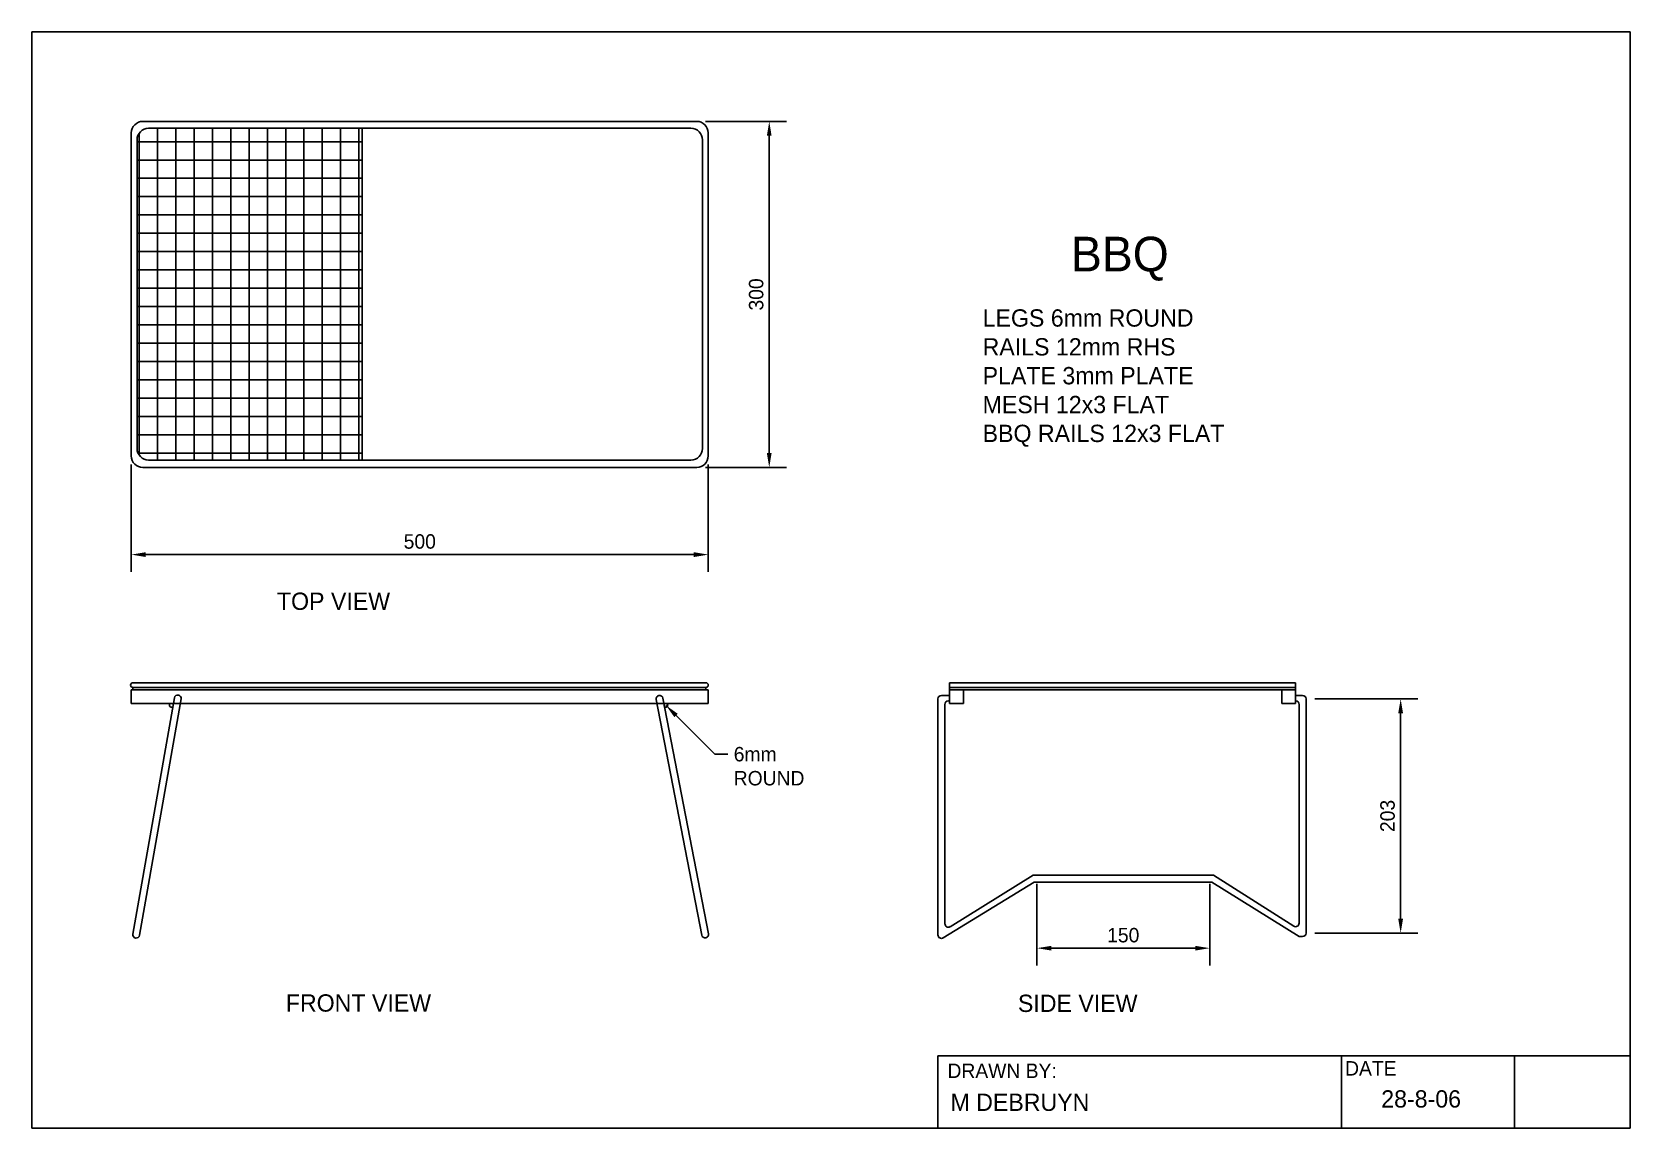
# Model space of a CAD drawing. Header units: millimetres. Extents: x 50 to 1435, y 50 to 1000.
import ezdxf
from ezdxf.enums import TextEntityAlignment as Align

# ---------------------------------------------------------------- set-up
doc = ezdxf.new("R2010")
doc.units = ezdxf.units.MM
doc.header["$LTSCALE"] = 5
for name, color, linetype in [('Border', 5, 'Continuous'), ('hatch', 6, 'Continuous'), ('Outline', 3, 'Continuous')]:
    doc.layers.add(name, color=color, linetype=linetype)
doc.dimstyles.new('ISO-25', dxfattribs={"dimscale": 5, "dimtxt": 2.5, "dimasz": 2.5, "dimexe": 3, "dimexo": 1.5, "dimgap": 1, "dimtad": 1, "dimdec": 0, "dimtxsty": 'Standard', "dimcen": 2.5, "dimdle": 2, "dimclrd": 1, "dimclre": 1, "dimclrt": 2, "dimadec": 0, "dimazin": 0, "dimtfac": 1, "dimtdec": 0, "dimtmove": 0, "dimatfit": 3, "dimfxl": 1, "dimarcsym": 0})

# ---------------------------------------------------------------- blocks, each defined once
blk = doc.blocks.new('a41to1')
at = {"layer": 'Border'}
for p, q in [((287, 200), (10, 200)), ((10, 200), (10, 10)), ((287, 200), (287, 10)), ((287, 22.5), (167, 22.5)), ((167, 22.5), (167, 10)), ((237, 22.5), (237, 10)), ((267, 22.5), (267, 10)), ((287, 10), (10, 10))]:
    blk.add_line(p, q, dxfattribs=at)
at = {"layer": 'Border', "color": 1}
for s, p in [('DRAWN BY:', (168.69, 18.67)), ('DATE', (237.61, 19.1))]:
    blk.add_text(s, height=2.5, dxfattribs=at).set_placement(p)
at = {"layer": 'Border', "color": 3}
blk.add_attdef('DRAWN_BY', (169.21, 12.97), '', height=3, dxfattribs=at)
blk.add_attdef('DATE', text='', height=3, dxfattribs=at).set_placement((250.79, 13.55), align=Align.CENTER)
blk = doc.blocks.new('*D3')
at = {"layer": 'Defpoints', "color": 0, "transparency": 16777216}
for p in [(626.1, 922.5), (689, 922.5), (626.1, 622.5)]:
    blk.add_point(p, dxfattribs=at)
at = {"layer": 'Outline', "color": 1, "lineweight": -2, "transparency": 16777216}
for p, q in [((633.6, 922.5), (704, 922.5)), ((689, 635), (689, 910)), ((633.6, 622.5), (704, 622.5))]:
    blk.add_line(p, q, dxfattribs=at)
at = {"layer": 'Outline', "color": 1, "transparency": 16777216}
for points in [[(686.9, 910), (691, 910), (689, 922.5)], [(686.9, 635), (691, 635), (689, 622.5)]]:
    blk.add_solid(points, dxfattribs=at)
at = {"layer": 'Outline', "color": 2, "transparency": 16777216, "insert": (677.7, 772.5), "char_height": 12.5, "attachment_point": 5, "rotation": 90}
blk.add_mtext('300', dxfattribs=at)
blk = doc.blocks.new('*D4')
at = {"layer": 'Defpoints', "color": 0, "transparency": 16777216}
for p in [(136.1, 632.5), (636.1, 632.5), (636.1, 547)]:
    blk.add_point(p, dxfattribs=at)
at = {"layer": 'Outline', "color": 1, "lineweight": -2, "transparency": 16777216}
for p, q in [((136.1, 625), (136.1, 532)), ((636.1, 625), (636.1, 532)), ((148.6, 547), (623.6, 547))]:
    blk.add_line(p, q, dxfattribs=at)
at = {"layer": 'Outline', "color": 1, "transparency": 16777216}
for points in [[(148.6, 549.1), (148.6, 544.9), (136.1, 547)], [(623.6, 549.1), (623.6, 544.9), (636.1, 547)]]:
    blk.add_solid(points, dxfattribs=at)
at = {"layer": 'Outline', "color": 2, "transparency": 16777216, "insert": (386.1, 558.3), "char_height": 12.5, "attachment_point": 5}
blk.add_mtext('500', dxfattribs=at)
blk = doc.blocks.new('*D5')
at = {"layer": 'Defpoints', "color": 0, "transparency": 16777216}
for p in [(921, 269.1), (1070.7, 269.1), (1070.7, 205.9)]:
    blk.add_point(p, dxfattribs=at)
at = {"layer": 'Outline', "color": 1, "lineweight": -2, "transparency": 16777216}
for p, q in [((921, 261.6), (921, 190.9)), ((1070.7, 261.6), (1070.7, 190.9)), ((933.5, 205.9), (1058.2, 205.9))]:
    blk.add_line(p, q, dxfattribs=at)
at = {"layer": 'Outline', "color": 1, "transparency": 16777216}
for points in [[(933.5, 207.9), (933.5, 203.8), (921, 205.9)], [(1058.2, 207.9), (1058.2, 203.8), (1070.7, 205.9)]]:
    blk.add_solid(points, dxfattribs=at)
at = {"layer": 'Outline', "color": 2, "transparency": 16777216, "insert": (995.8, 217.1), "char_height": 12.5, "attachment_point": 5}
blk.add_mtext('150', dxfattribs=at)
blk = doc.blocks.new('*D6')
at = {"layer": 'Defpoints', "color": 0, "transparency": 16777216}
for p in [(1154.2, 421.9), (1154.2, 219), (1236.2, 219)]:
    blk.add_point(p, dxfattribs=at)
at = {"layer": 'Outline', "color": 1, "lineweight": -2, "transparency": 16777216}
for p, q in [((1161.7, 421.9), (1251.2, 421.9)), ((1236.2, 409.4), (1236.2, 231.5)), ((1161.7, 219), (1251.2, 219))]:
    blk.add_line(p, q, dxfattribs=at)
at = {"layer": 'Outline', "color": 1, "transparency": 16777216}
for points in [[(1234.1, 409.4), (1238.3, 409.4), (1236.2, 421.9)], [(1234.1, 231.5), (1238.3, 231.5), (1236.2, 219)]]:
    blk.add_solid(points, dxfattribs=at)
at = {"layer": 'Outline', "color": 2, "transparency": 16777216, "insert": (1224.9, 320.5), "char_height": 12.5, "attachment_point": 5, "rotation": 90}
blk.add_mtext('203', dxfattribs=at)

msp = doc.modelspace()

# ---------------------------------------------------------------- hatches: boundary and pattern name
at = {"layer": 'hatch'}
h = msp.add_hatch(dxfattribs=at)
h.set_pattern_fill('NET', color=256, scale=5, style=0)
h.paths.add_polyline_path([(141.1, 639, 0.414214), (151.1, 629), (336.1, 629), (336.1, 916.5), (151.1, 916.5, 0.414214), (141.1, 906.5)])

# ---------------------------------------------------------------- linework, layer by layer
at = {"layer": 'Outline'}
for p, q in [((626.1, 922.5), (146.1, 922.5)), ((336.1, 916.5), (151.1, 916.5)), ((336.1, 916.5), (336.1, 629)), ((336.1, 916.5), (621.1, 916.5)), ((136.1, 912.5), (136.1, 632.5)), ((141.1, 906.5), (141.1, 639)), ((631.1, 906.5), (631.1, 639)), ((636.1, 632.5), (636.1, 912.5)), ((336.1, 629), (151.1, 629)), ((336.1, 629), (621.1, 629)), ((146.1, 622.5), (626.1, 622.5)), ((136.1, 417.9), (136.1, 429.9)), ((136.1, 429.9), (636.1, 429.9)), ((634.1, 435.9), (137.5, 435.9)), ((137.5, 431.9), (634.1, 431.9)), ((137.5, 431.9), (137.5, 429.9)), ((634.1, 431.9), (634.1, 429.9)), ((636.1, 429.9), (636.1, 417.9)), ((845.2, 435.9), (845.2, 417.9)), ((1145.2, 435.9), (845.2, 435.9)), ((845.2, 431.9), (1145.2, 431.9)), ((845.2, 429.9), (857.2, 429.9)), ((857.2, 429.9), (857.2, 417.9)), ((857.2, 429.9), (1133.2, 429.9)), ((1145.2, 429.9), (1133.2, 429.9)), ((1133.2, 417.9), (1133.2, 429.9)), ((1145.2, 417.9), (1145.2, 435.9)), ((636.1, 417.9), (136.1, 417.9)), ((173.5, 423), (137.4, 218.1)), ((179.3, 421.9), (143.2, 217.1)), ((171, 417.9), (177, 417.9)), ((630.5, 217.2), (591, 421.4)), ((636.3, 218.3), (596.8, 422.5)), ((835.2, 421.9), (835.2, 217.4)), ((838.2, 424.9), (845.2, 424.9)), ((841.2, 227.1), (841.2, 417.2)), ((844.2, 420.2), (844.9, 420.2)), ((845.2, 423.7), (845.2, 417.9)), ((845.2, 417.9), (857.2, 417.9)), ((1133.2, 417.9), (1145.2, 417.9)), ((1145.2, 424.9), (1151.2, 424.9)), ((1145.2, 420.2), (1145.2, 420.2)), ((1148.2, 227.5), (1148.2, 417.2)), ((1154.2, 421.9), (1154.2, 219)), ((845.8, 224.5), (917.8, 269.1)), ((1074.1, 269.1), (917.5, 269.1)), ((921, 269.1), (1070.7, 269.1)), ((1143.6, 225), (1074.1, 269.1)), ((1148.2, 269), (1148.2, 263)), ((918.6, 263), (839.8, 214.9)), ((1072.7, 263), (918.6, 263)), ((1148.2, 216), (1072.7, 263)), ((1151.2, 216), (1148.2, 216))]:
    msp.add_line(p, q, dxfattribs=at)
for centre in [(170.8, 416.4), (599.4, 416.4)]:
    msp.add_circle(centre, 1.62, dxfattribs=at)
for centre, radius, start, end in [((146.1, 912.5), 10, 90, 180), ((151.1, 906.5), 10, 90, 180), ((621.1, 906.5), 10, 0, 90), ((626.1, 912.5), 10, 0, 90), ((151.1, 639), 10, 180, 270), ((621.1, 639), 10, 270, 0), ((146.1, 632.5), 10, 180, 270), ((626.1, 632.5), 10, 270, 0), ((137.5, 433.9), 2, 90, 270), ((634.1, 433.9), 2, 270, 90), ((176.4, 422.4), 2.95, 350, 170), ((593.9, 422), 2.95, 10.9564, 190.9564), ((838.2, 421.9), 3, 90, 180), ((844.2, 417.2), 3, 90, 180), ((1145.2, 417.2), 3, 0, 90), ((1151.2, 421.9), 3, 0, 90), ((844.2, 227.1), 3, 180, 301.7681), ((1145.2, 227.5), 3, 237.5897, 0), ((140.3, 217.6), 2.95, 170, 350), ((633.4, 217.8), 2.95, 190.9564, 10.9564), ((838.2, 217.4), 3, 180, 301.4174), ((1151.2, 219), 3, 270, 360)]:
    msp.add_arc(centre, radius, start, end, dxfattribs=at)

# ---------------------------------------------------------------- block references
at = {"xscale": 5, "yscale": 5, "zscale": 5}
msp.add_blockref('a41to1', (0, 0), dxfattribs=at).add_auto_attribs({'DRAWN_BY': 'M DEBRUYN', 'DATE': '28-8-06'})

# ---------------------------------------------------------------- texts
at = {"layer": 'Outline', "attachment_point": 1}
for s, insert, char_height, width in [('BBQ', (950.5, 822.5), 30, 256), ('LEGS 6mm ROUND\\PRAILS 12mm RHS\\PPLATE 3mm PLATE\\PMESH 12x3 FLAT\\PBBQ RAILS 12x3 FLAT', (873.9, 759.6), 15, 437), ('TOP VIEW', (262.3, 514.1), 15, 256), ('FRONT VIEW', (270, 165.9), 15, 256.411), ('SIDE VIEW', (904.5, 165.6), 15, 256)]:
    msp.add_mtext(s, dxfattribs=dict(at, insert=insert, char_height=char_height, width=width))
at = {"layer": 'Outline', "color": 2, "insert": (658.2, 380.3), "char_height": 12.5, "width": 10, "attachment_point": 1}
msp.add_mtext('6mm ROUND', dxfattribs=at)

# ---------------------------------------------------------------- dimensions: what is measured, and where the dimension line sits
at = {"layer": 'Outline'}
for base, p1, p2, picture, middle in [((689, 922.5), (626.1, 622.5), (626.1, 922.5), '*D3', (677.7, 772.5)), ((1236.2, 219), (1154.2, 421.9), (1154.2, 219), '*D6', (1224.9, 320.5))]:
    dim = msp.add_linear_dim(base=base, p1=p1, p2=p2, angle=90, dimstyle='ISO-25', dxfattribs=at)
    dim.commit()
    dim.dimension.update_dxf_attribs({"geometry": picture, "text_midpoint": middle})
for base, p1, p2, picture, middle in [((636.1, 547), (136.1, 632.5), (636.1, 632.5), '*D4', (386.1, 558.3)), ((1070.7, 205.9), (921, 269.1), (1070.7, 269.1), '*D5', (995.8, 217.1))]:
    dim = msp.add_linear_dim(base=base, p1=p1, p2=p2, dimstyle='ISO-25', dxfattribs=at)
    dim.commit()
    dim.dimension.update_dxf_attribs({"geometry": picture, "text_midpoint": middle})

# ---------------------------------------------------------------- leaders
at = {"layer": 'Outline', "annotation_type": 0, "has_hookline": 1, "hookline_direction": 0, "text_width": 58.3}
msp.add_leader([(599.4, 416.4), (641.7, 374.1), (653.2, 374.1)], dimstyle='ISO-25', override={"dimgap": 1, "dimtad": 0}, dxfattribs=at)

doc.saveas('drawing.dxf')
